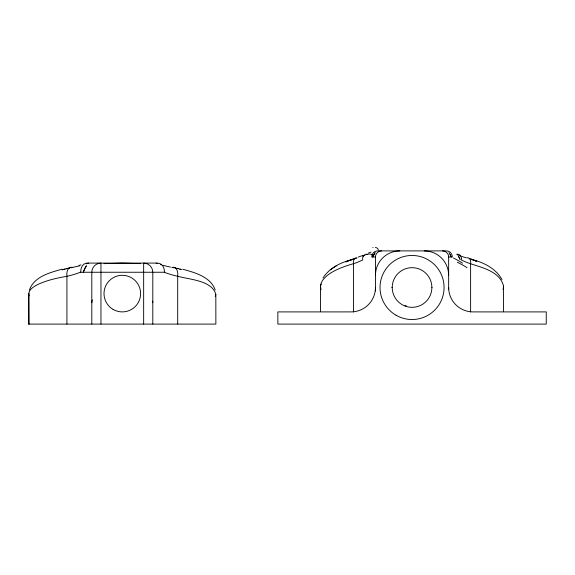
<?xml version="1.0" encoding="UTF-8"?>
<svg xmlns="http://www.w3.org/2000/svg" width="575" height="575" viewBox="0 0 575 575"><rect width="100%" height="100%" fill="white"/><g stroke="black" fill="none" stroke-linecap="round" stroke-linejoin="round"><path stroke-width="0.86" d="M503.527 311.729L503.535 286.113C500.142 271.774 482.842 267.792 470.609 263.738A62.905 22.576 0 0 1 465.585 261.934L461.416 260.072A6.102 4.643 -66.1 0 0 456.593 254.315M91.806 302.752L92.28 299.855M28.75 324.099L215.869 324.099L215.833 294.472C212.29 280.492 189.527 279.558 177.697 276.266A62.308 17.803 0 0 1 164.357 272.248L80.277 272.248A62.294 17.796 0 0 1 66.93 276.266C57.191 277.991 47.402 280.111 38.36 284.244C34.277 286.343 28.621 289.175 28.786 294.544L28.8 324.099M215.833 294.472L215.251 296.405M503.111 289.613L503.535 286.113M29.418 290.066C33.939 276.683 49.838 272.6 61.985 269.201M322.992 278.02C329.116 268.281 340.414 262.516 351.26 259.814M336.777 265.557L330.294 269.79M367.238 254.438L367.511 254.315A6.102 4.636 66.4 0 0 362.688 260.072L356.033 262.876L348.069 265.334A97.182 30.137 0 0 0 325.515 277.028L323.229 279.507A100.927 31.302 0 0 0 320.555 286.673L320.555 311.621M364.952 255.401L364.363 255.638M354.883 258.29L346.66 261.474L351.246 259.943A91.49 30.188 0 0 0 350.57 260.18M363.091 255.343L358.175 257.118M363.759 255.868L362.839 256.213M368.446 253.05L371.083 252.109M352.331 259.577L353.316 259.246M353.977 259.03L354.646 258.815M355.666 258.498L356.356 258.29M78.998 265.463L81.017 264.867M62.201 269.855L65.04 269.107M62.359 269.639L70.143 267.842M66.506 268.748L69.553 268.058M71.12 267.727L72.73 267.404M70.869 267.698L72.335 267.411A71.278 17.89 0 0 0 79.731 265.787M103.96 263.637L122.288 263.098L140.616 263.637M381.556 250.901A6.102 6.102 0 0 0 375.453 257.003L371.773 257.003A6.102 5.728 -90 0 1 377.502 250.901L446.603 250.901A6.102 5.728 90 0 1 452.338 257.003L448.68 257.003A6.102 6.102 0 0 0 442.556 250.901M391.74 287.5L392.222 287.5M431.875 287.5A19.823 19.823 0 0 1 402.141 304.671A19.823 19.823 0 0 1 402.141 270.329A19.823 19.823 0 0 1 431.875 287.5L432.098 287.5M405.008 305.799L406.194 305.799M471.982 259.648L470.961 259.303C483 262.027 495.815 268.302 501.975 279.558M173.657 267.677L172.277 267.411A9.15 5.362 -79.1 0 1 177.697 276.266L177.697 324.099M171.868 267.404L173.47 267.72M174.843 267.914L178.667 268.755M175.044 268.051L178.092 268.748M179.587 268.971L181.398 269.416M179.565 269.107L181.003 269.474M182.771 269.229C194.889 272.622 210.666 276.74 215.194 290.044M470.961 259.303L476.732 261.215L469.214 258.29M461.179 256.177L460.252 255.832M459.648 255.602L459.202 255.422M475.791 261.05L476.625 261.381M448.96 252.662L451.274 257.003L450.232 254.61M457.556 254.344L460.122 259.447L458.613 256.428M29.109 295.83L28.786 294.544M321.044 289.764L320.555 286.673A6.102 5.757 0 0 1 321.238 284.028M152.655 301.084L152.806 302.752M28.793 293.25L28.93 324.099M470.609 263.738L470.609 312.024M448.651 257.003L448.651 289.211M375.453 257.003L375.453 291M353.496 312.024L353.496 263.738A6.102 3.824 73.3 0 1 356.989 257.859M152.806 324.099L152.806 272.248A9.15 9.15 0 0 0 143.657 263.098L143.657 324.099M100.956 324.099L100.956 263.098A9.15 9.15 0 0 0 91.806 272.248L91.806 324.099M66.923 324.099L66.923 276.266A9.15 5.376 78.9 0 1 72.335 267.411M88.485 263.098A71.278 17.89 0 0 1 86.358 263.853M170.487 267.059A71.322 17.897 0 0 1 162.876 265.255M161.065 264.744A71.322 17.897 0 0 1 160.482 264.565M157.694 263.659A71.322 17.897 0 0 1 156.134 263.098M164.393 272.248A9.171 7.396 -79.8 0 0 157.485 263.091L87.127 263.098A9.186 6.878 82.1 0 0 80.759 272.248M345.942 262.013A91.49 30.188 0 0 1 346.574 261.74M375.389 247.423A57.378 13.563 -48 0 1 378.393 249.974M372.83 247.502A57.378 13.563 -48 0 1 373.132 247.451M466.347 257.873A68.741 22.684 0 0 1 462.163 256.529M467.037 257.808A6.102 3.845 -76.3 0 1 470.652 263.738M457.333 262.257A45.748 8.208 38.6 0 1 466.972 267.605M366.843 254.438A45.734 11.888 -47.7 0 1 372.938 255.774M453.431 257.988A57.392 9.351 38.9 0 1 462.53 263.156M375.453 287.5A24.402 24.402 0 0 1 351.052 311.902L277.854 311.902L277.854 324.099L546.25 324.099L546.25 311.902L473.052 311.902A24.402 24.402 0 0 1 448.651 287.5M424.249 250.901A24.402 24.402 0 0 1 448.651 275.303M375.453 275.303A24.402 24.402 0 0 1 399.855 250.901M84.626 268.669L83.246 272.248L86.358 265.751L84.626 268.669M373.843 254.61L372.722 257.003L375.123 252.662L373.843 254.61M113.16 309.451A18.299 18.299 0 0 0 140.609 293.602A18.299 18.299 0 0 0 113.16 277.754A18.299 18.299 0 0 0 113.16 309.451M396.038 315.229A32.02 32.02 0 0 0 444.073 287.5A32.02 32.02 0 0 0 396.038 259.763A32.02 32.02 0 0 0 396.038 315.229"/></g></svg>
